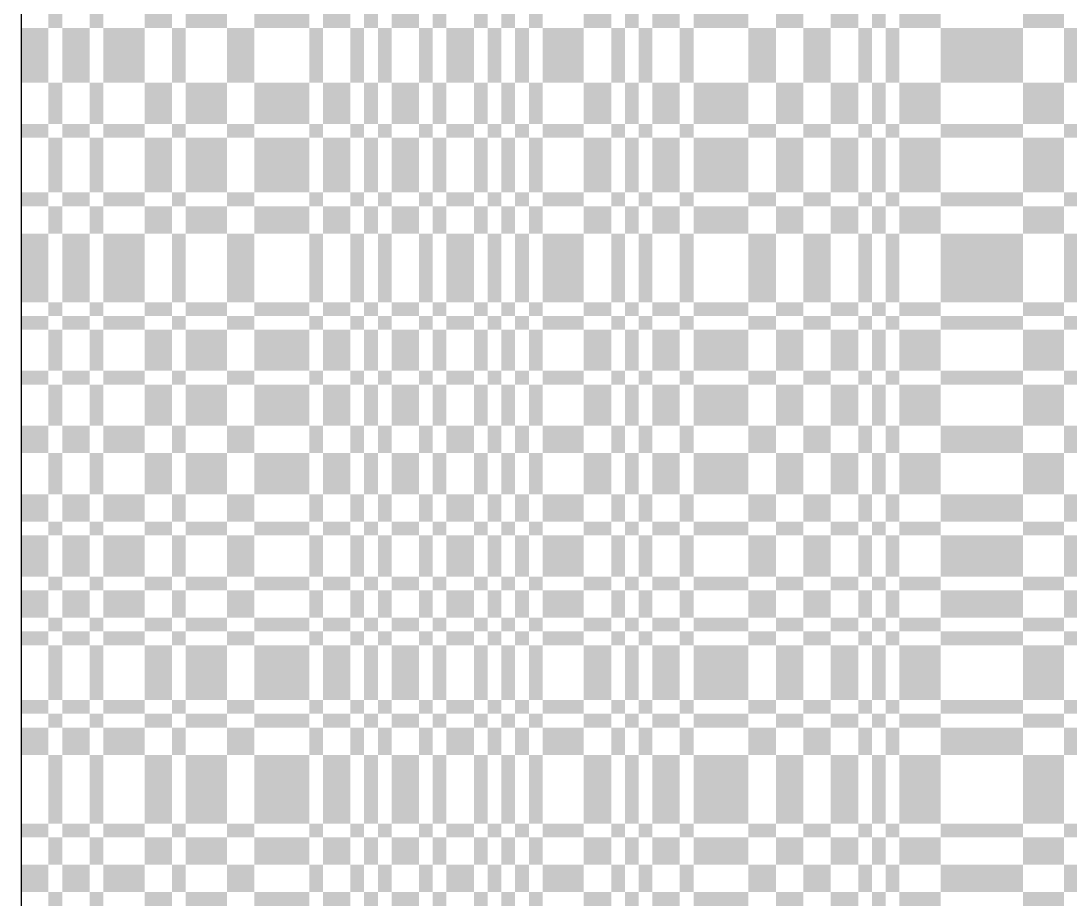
# Model space of a CAD drawing. Extents: x 0 to 200, y 0 to 200.
# Drawn here: x 20 to 50.6, y 100.2 to 125.8 of the extents above; entities that cross this region are included whole.
import ezdxf

# ---------------------------------------------------------------- set-up
doc = ezdxf.new("R2010")
doc.units = 0

msp = doc.modelspace()

# ---------------------------------------------------------------- linework, layer by layer
at = {"layer": 'CHROME'}
for points in [[(20.8, 125.6), (21.2, 125.6), (20.8, 126), (21.2, 126)], [(22, 125.6), (22.4, 125.6), (22, 126), (22.4, 126)], [(23.6, 125.6), (24.4, 125.6), (23.6, 126), (24.4, 126)], [(24.8, 125.6), (26, 125.6), (24.8, 126), (26, 126)], [(26.8, 125.6), (28.4, 125.6), (26.8, 126), (28.4, 126)], [(28.8, 125.6), (29.6, 125.6), (28.8, 126), (29.6, 126)], [(30, 125.6), (30.4, 125.6), (30, 126), (30.4, 126)], [(30.8, 125.6), (31.6, 125.6), (30.8, 126), (31.6, 126)], [(32, 125.6), (32.4, 125.6), (32, 126), (32.4, 126)], [(33.2, 125.6), (33.6, 125.6), (33.2, 126), (33.6, 126)], [(34, 125.6), (34.4, 125.6), (34, 126), (34.4, 126)], [(34.8, 125.6), (35.2, 125.6), (34.8, 126), (35.2, 126)], [(36.4, 125.6), (37.2, 125.6), (36.4, 126), (37.2, 126)], [(37.6, 125.6), (38, 125.6), (37.6, 126), (38, 126)], [(38.4, 125.6), (39.2, 125.6), (38.4, 126), (39.2, 126)], [(39.6, 125.6), (41.2, 125.6), (39.6, 126), (41.2, 126)], [(42, 125.6), (42.8, 125.6), (42, 126), (42.8, 126)], [(43.6, 125.6), (44.4, 125.6), (43.6, 126), (44.4, 126)], [(44.8, 125.6), (45.2, 125.6), (44.8, 126), (45.2, 126)], [(45.6, 125.6), (46.8, 125.6), (45.6, 126), (46.8, 126)], [(49.2, 125.6), (50.4, 125.6), (49.2, 126), (50.4, 126)], [(20, 124), (20.8, 124), (20, 125.6), (20.8, 125.6)], [(21.2, 124), (22, 124), (21.2, 125.6), (22, 125.6)], [(22.4, 124), (23.6, 124), (22.4, 125.6), (23.6, 125.6)], [(24.4, 124), (24.8, 124), (24.4, 125.6), (24.8, 125.6)], [(26, 124), (26.8, 124), (26, 125.6), (26.8, 125.6)], [(28.4, 124), (28.8, 124), (28.4, 125.6), (28.8, 125.6)], [(29.6, 124), (30, 124), (29.6, 125.6), (30, 125.6)], [(30.4, 124), (30.8, 124), (30.4, 125.6), (30.8, 125.6)], [(31.6, 124), (32, 124), (31.6, 125.6), (32, 125.6)], [(32.4, 124), (33.2, 124), (32.4, 125.6), (33.2, 125.6)], [(33.6, 124), (34, 124), (33.6, 125.6), (34, 125.6)], [(34.4, 124), (34.8, 124), (34.4, 125.6), (34.8, 125.6)], [(35.2, 124), (36.4, 124), (35.2, 125.6), (36.4, 125.6)], [(37.2, 124), (37.6, 124), (37.2, 125.6), (37.6, 125.6)], [(38, 124), (38.4, 124), (38, 125.6), (38.4, 125.6)], [(39.2, 124), (39.6, 124), (39.2, 125.6), (39.6, 125.6)], [(41.2, 124), (42, 124), (41.2, 125.6), (42, 125.6)], [(42.8, 124), (43.6, 124), (42.8, 125.6), (43.6, 125.6)], [(44.4, 124), (44.8, 124), (44.4, 125.6), (44.8, 125.6)], [(45.2, 124), (45.6, 124), (45.2, 125.6), (45.6, 125.6)], [(46.8, 124), (49.2, 124), (46.8, 125.6), (49.2, 125.6)], [(50.4, 124), (50.8, 124), (50.4, 125.6), (50.8, 125.6)], [(20.8, 122.8), (21.2, 122.8), (20.8, 124), (21.2, 124)], [(22, 122.8), (22.4, 122.8), (22, 124), (22.4, 124)], [(23.6, 122.8), (24.4, 122.8), (23.6, 124), (24.4, 124)], [(24.8, 122.8), (26, 122.8), (24.8, 124), (26, 124)], [(26.8, 122.8), (28.4, 122.8), (26.8, 124), (28.4, 124)], [(28.8, 122.8), (29.6, 122.8), (28.8, 124), (29.6, 124)], [(30, 122.8), (30.4, 122.8), (30, 124), (30.4, 124)], [(30.8, 122.8), (31.6, 122.8), (30.8, 124), (31.6, 124)], [(32, 122.8), (32.4, 122.8), (32, 124), (32.4, 124)], [(33.2, 122.8), (33.6, 122.8), (33.2, 124), (33.6, 124)], [(34, 122.8), (34.4, 122.8), (34, 124), (34.4, 124)], [(34.8, 122.8), (35.2, 122.8), (34.8, 124), (35.2, 124)], [(36.4, 122.8), (37.2, 122.8), (36.4, 124), (37.2, 124)], [(37.6, 122.8), (38, 122.8), (37.6, 124), (38, 124)], [(38.4, 122.8), (39.2, 122.8), (38.4, 124), (39.2, 124)], [(39.6, 122.8), (41.2, 122.8), (39.6, 124), (41.2, 124)], [(42, 122.8), (42.8, 122.8), (42, 124), (42.8, 124)], [(43.6, 122.8), (44.4, 122.8), (43.6, 124), (44.4, 124)], [(44.8, 122.8), (45.2, 122.8), (44.8, 124), (45.2, 124)], [(45.6, 122.8), (46.8, 122.8), (45.6, 124), (46.8, 124)], [(49.2, 122.8), (50.4, 122.8), (49.2, 124), (50.4, 124)], [(20, 122.4), (20.8, 122.4), (20, 122.8), (20.8, 122.8)], [(21.2, 122.4), (22, 122.4), (21.2, 122.8), (22, 122.8)], [(22.4, 122.4), (23.6, 122.4), (22.4, 122.8), (23.6, 122.8)], [(24.4, 122.4), (24.8, 122.4), (24.4, 122.8), (24.8, 122.8)], [(26, 122.4), (26.8, 122.4), (26, 122.8), (26.8, 122.8)], [(28.4, 122.4), (28.8, 122.4), (28.4, 122.8), (28.8, 122.8)], [(29.6, 122.4), (30, 122.4), (29.6, 122.8), (30, 122.8)], [(30.4, 122.4), (30.8, 122.4), (30.4, 122.8), (30.8, 122.8)], [(31.6, 122.4), (32, 122.4), (31.6, 122.8), (32, 122.8)], [(32.4, 122.4), (33.2, 122.4), (32.4, 122.8), (33.2, 122.8)], [(33.6, 122.4), (34, 122.4), (33.6, 122.8), (34, 122.8)], [(34.4, 122.4), (34.8, 122.4), (34.4, 122.8), (34.8, 122.8)], [(35.2, 122.4), (36.4, 122.4), (35.2, 122.8), (36.4, 122.8)], [(37.2, 122.4), (37.6, 122.4), (37.2, 122.8), (37.6, 122.8)], [(38, 122.4), (38.4, 122.4), (38, 122.8), (38.4, 122.8)], [(39.2, 122.4), (39.6, 122.4), (39.2, 122.8), (39.6, 122.8)], [(41.2, 122.4), (42, 122.4), (41.2, 122.8), (42, 122.8)], [(42.8, 122.4), (43.6, 122.4), (42.8, 122.8), (43.6, 122.8)], [(44.4, 122.4), (44.8, 122.4), (44.4, 122.8), (44.8, 122.8)], [(45.2, 122.4), (45.6, 122.4), (45.2, 122.8), (45.6, 122.8)], [(46.8, 122.4), (49.2, 122.4), (46.8, 122.8), (49.2, 122.8)], [(50.4, 122.4), (50.8, 122.4), (50.4, 122.8), (50.8, 122.8)], [(20.8, 120.8), (21.2, 120.8), (20.8, 122.4), (21.2, 122.4)], [(22, 120.8), (22.4, 120.8), (22, 122.4), (22.4, 122.4)], [(23.6, 120.8), (24.4, 120.8), (23.6, 122.4), (24.4, 122.4)], [(24.8, 120.8), (26, 120.8), (24.8, 122.4), (26, 122.4)], [(26.8, 120.8), (28.4, 120.8), (26.8, 122.4), (28.4, 122.4)], [(28.8, 120.8), (29.6, 120.8), (28.8, 122.4), (29.6, 122.4)], [(30, 120.8), (30.4, 120.8), (30, 122.4), (30.4, 122.4)], [(30.8, 120.8), (31.6, 120.8), (30.8, 122.4), (31.6, 122.4)], [(32, 120.8), (32.4, 120.8), (32, 122.4), (32.4, 122.4)], [(33.2, 120.8), (33.6, 120.8), (33.2, 122.4), (33.6, 122.4)], [(34, 120.8), (34.4, 120.8), (34, 122.4), (34.4, 122.4)], [(34.8, 120.8), (35.2, 120.8), (34.8, 122.4), (35.2, 122.4)], [(36.4, 120.8), (37.2, 120.8), (36.4, 122.4), (37.2, 122.4)], [(37.6, 120.8), (38, 120.8), (37.6, 122.4), (38, 122.4)], [(38.4, 120.8), (39.2, 120.8), (38.4, 122.4), (39.2, 122.4)], [(39.6, 120.8), (41.2, 120.8), (39.6, 122.4), (41.2, 122.4)], [(42, 120.8), (42.8, 120.8), (42, 122.4), (42.8, 122.4)], [(43.6, 120.8), (44.4, 120.8), (43.6, 122.4), (44.4, 122.4)], [(44.8, 120.8), (45.2, 120.8), (44.8, 122.4), (45.2, 122.4)], [(45.6, 120.8), (46.8, 120.8), (45.6, 122.4), (46.8, 122.4)], [(49.2, 120.8), (50.4, 120.8), (49.2, 122.4), (50.4, 122.4)], [(20, 120.4), (20.8, 120.4), (20, 120.8), (20.8, 120.8)], [(21.2, 120.4), (22, 120.4), (21.2, 120.8), (22, 120.8)], [(22.4, 120.4), (23.6, 120.4), (22.4, 120.8), (23.6, 120.8)], [(24.4, 120.4), (24.8, 120.4), (24.4, 120.8), (24.8, 120.8)], [(26, 120.4), (26.8, 120.4), (26, 120.8), (26.8, 120.8)], [(28.4, 120.4), (28.8, 120.4), (28.4, 120.8), (28.8, 120.8)], [(29.6, 120.4), (30, 120.4), (29.6, 120.8), (30, 120.8)], [(30.4, 120.4), (30.8, 120.4), (30.4, 120.8), (30.8, 120.8)], [(31.6, 120.4), (32, 120.4), (31.6, 120.8), (32, 120.8)], [(32.4, 120.4), (33.2, 120.4), (32.4, 120.8), (33.2, 120.8)], [(33.6, 120.4), (34, 120.4), (33.6, 120.8), (34, 120.8)], [(34.4, 120.4), (34.8, 120.4), (34.4, 120.8), (34.8, 120.8)], [(35.2, 120.4), (36.4, 120.4), (35.2, 120.8), (36.4, 120.8)], [(37.2, 120.4), (37.6, 120.4), (37.2, 120.8), (37.6, 120.8)], [(38, 120.4), (38.4, 120.4), (38, 120.8), (38.4, 120.8)], [(39.2, 120.4), (39.6, 120.4), (39.2, 120.8), (39.6, 120.8)], [(41.2, 120.4), (42, 120.4), (41.2, 120.8), (42, 120.8)], [(42.8, 120.4), (43.6, 120.4), (42.8, 120.8), (43.6, 120.8)], [(44.4, 120.4), (44.8, 120.4), (44.4, 120.8), (44.8, 120.8)], [(45.2, 120.4), (45.6, 120.4), (45.2, 120.8), (45.6, 120.8)], [(46.8, 120.4), (49.2, 120.4), (46.8, 120.8), (49.2, 120.8)], [(50.4, 120.4), (50.8, 120.4), (50.4, 120.8), (50.8, 120.8)], [(20.8, 119.6), (21.2, 119.6), (20.8, 120.4), (21.2, 120.4)], [(22, 119.6), (22.4, 119.6), (22, 120.4), (22.4, 120.4)], [(23.6, 119.6), (24.4, 119.6), (23.6, 120.4), (24.4, 120.4)], [(24.8, 119.6), (26, 119.6), (24.8, 120.4), (26, 120.4)], [(26.8, 119.6), (28.4, 119.6), (26.8, 120.4), (28.4, 120.4)], [(28.8, 119.6), (29.6, 119.6), (28.8, 120.4), (29.6, 120.4)], [(30, 119.6), (30.4, 119.6), (30, 120.4), (30.4, 120.4)], [(30.8, 119.6), (31.6, 119.6), (30.8, 120.4), (31.6, 120.4)], [(32, 119.6), (32.4, 119.6), (32, 120.4), (32.4, 120.4)], [(33.2, 119.6), (33.6, 119.6), (33.2, 120.4), (33.6, 120.4)], [(34, 119.6), (34.4, 119.6), (34, 120.4), (34.4, 120.4)], [(34.8, 119.6), (35.2, 119.6), (34.8, 120.4), (35.2, 120.4)], [(36.4, 119.6), (37.2, 119.6), (36.4, 120.4), (37.2, 120.4)], [(37.6, 119.6), (38, 119.6), (37.6, 120.4), (38, 120.4)], [(38.4, 119.6), (39.2, 119.6), (38.4, 120.4), (39.2, 120.4)], [(39.6, 119.6), (41.2, 119.6), (39.6, 120.4), (41.2, 120.4)], [(42, 119.6), (42.8, 119.6), (42, 120.4), (42.8, 120.4)], [(43.6, 119.6), (44.4, 119.6), (43.6, 120.4), (44.4, 120.4)], [(44.8, 119.6), (45.2, 119.6), (44.8, 120.4), (45.2, 120.4)], [(45.6, 119.6), (46.8, 119.6), (45.6, 120.4), (46.8, 120.4)], [(49.2, 119.6), (50.4, 119.6), (49.2, 120.4), (50.4, 120.4)], [(20, 117.6), (20.8, 117.6), (20, 119.6), (20.8, 119.6)], [(21.2, 117.6), (22, 117.6), (21.2, 119.6), (22, 119.6)], [(22.4, 117.6), (23.6, 117.6), (22.4, 119.6), (23.6, 119.6)], [(24.4, 117.6), (24.8, 117.6), (24.4, 119.6), (24.8, 119.6)], [(26, 117.6), (26.8, 117.6), (26, 119.6), (26.8, 119.6)], [(28.4, 117.6), (28.8, 117.6), (28.4, 119.6), (28.8, 119.6)], [(29.6, 117.6), (30, 117.6), (29.6, 119.6), (30, 119.6)], [(30.4, 117.6), (30.8, 117.6), (30.4, 119.6), (30.8, 119.6)], [(31.6, 117.6), (32, 117.6), (31.6, 119.6), (32, 119.6)], [(32.4, 117.6), (33.2, 117.6), (32.4, 119.6), (33.2, 119.6)], [(33.6, 117.6), (34, 117.6), (33.6, 119.6), (34, 119.6)], [(34.4, 117.6), (34.8, 117.6), (34.4, 119.6), (34.8, 119.6)], [(35.2, 117.6), (36.4, 117.6), (35.2, 119.6), (36.4, 119.6)], [(37.2, 117.6), (37.6, 117.6), (37.2, 119.6), (37.6, 119.6)], [(38, 117.6), (38.4, 117.6), (38, 119.6), (38.4, 119.6)], [(39.2, 117.6), (39.6, 117.6), (39.2, 119.6), (39.6, 119.6)], [(41.2, 117.6), (42, 117.6), (41.2, 119.6), (42, 119.6)], [(42.8, 117.6), (43.6, 117.6), (42.8, 119.6), (43.6, 119.6)], [(44.4, 117.6), (44.8, 117.6), (44.4, 119.6), (44.8, 119.6)], [(45.2, 117.6), (45.6, 117.6), (45.2, 119.6), (45.6, 119.6)], [(46.8, 117.6), (49.2, 117.6), (46.8, 119.6), (49.2, 119.6)], [(50.4, 117.6), (50.8, 117.6), (50.4, 119.6), (50.8, 119.6)], [(20.8, 117.2), (21.2, 117.2), (20.8, 117.6), (21.2, 117.6)], [(22, 117.2), (22.4, 117.2), (22, 117.6), (22.4, 117.6)], [(23.6, 117.2), (24.4, 117.2), (23.6, 117.6), (24.4, 117.6)], [(24.8, 117.2), (26, 117.2), (24.8, 117.6), (26, 117.6)], [(26.8, 117.2), (28.4, 117.2), (26.8, 117.6), (28.4, 117.6)], [(28.8, 117.2), (29.6, 117.2), (28.8, 117.6), (29.6, 117.6)], [(30, 117.2), (30.4, 117.2), (30, 117.6), (30.4, 117.6)], [(30.8, 117.2), (31.6, 117.2), (30.8, 117.6), (31.6, 117.6)], [(32, 117.2), (32.4, 117.2), (32, 117.6), (32.4, 117.6)], [(33.2, 117.2), (33.6, 117.2), (33.2, 117.6), (33.6, 117.6)], [(34, 117.2), (34.4, 117.2), (34, 117.6), (34.4, 117.6)], [(34.8, 117.2), (35.2, 117.2), (34.8, 117.6), (35.2, 117.6)], [(36.4, 117.2), (37.2, 117.2), (36.4, 117.6), (37.2, 117.6)], [(37.6, 117.2), (38, 117.2), (37.6, 117.6), (38, 117.6)], [(38.4, 117.2), (39.2, 117.2), (38.4, 117.6), (39.2, 117.6)], [(39.6, 117.2), (41.2, 117.2), (39.6, 117.6), (41.2, 117.6)], [(42, 117.2), (42.8, 117.2), (42, 117.6), (42.8, 117.6)], [(43.6, 117.2), (44.4, 117.2), (43.6, 117.6), (44.4, 117.6)], [(44.8, 117.2), (45.2, 117.2), (44.8, 117.6), (45.2, 117.6)], [(45.6, 117.2), (46.8, 117.2), (45.6, 117.6), (46.8, 117.6)], [(49.2, 117.2), (50.4, 117.2), (49.2, 117.6), (50.4, 117.6)], [(20, 116.8), (20.8, 116.8), (20, 117.2), (20.8, 117.2)], [(21.2, 116.8), (22, 116.8), (21.2, 117.2), (22, 117.2)], [(22.4, 116.8), (23.6, 116.8), (22.4, 117.2), (23.6, 117.2)], [(24.4, 116.8), (24.8, 116.8), (24.4, 117.2), (24.8, 117.2)], [(26, 116.8), (26.8, 116.8), (26, 117.2), (26.8, 117.2)], [(28.4, 116.8), (28.8, 116.8), (28.4, 117.2), (28.8, 117.2)], [(29.6, 116.8), (30, 116.8), (29.6, 117.2), (30, 117.2)], [(30.4, 116.8), (30.8, 116.8), (30.4, 117.2), (30.8, 117.2)], [(31.6, 116.8), (32, 116.8), (31.6, 117.2), (32, 117.2)], [(32.4, 116.8), (33.2, 116.8), (32.4, 117.2), (33.2, 117.2)], [(33.6, 116.8), (34, 116.8), (33.6, 117.2), (34, 117.2)], [(34.4, 116.8), (34.8, 116.8), (34.4, 117.2), (34.8, 117.2)], [(35.2, 116.8), (36.4, 116.8), (35.2, 117.2), (36.4, 117.2)], [(37.2, 116.8), (37.6, 116.8), (37.2, 117.2), (37.6, 117.2)], [(38, 116.8), (38.4, 116.8), (38, 117.2), (38.4, 117.2)], [(39.2, 116.8), (39.6, 116.8), (39.2, 117.2), (39.6, 117.2)], [(41.2, 116.8), (42, 116.8), (41.2, 117.2), (42, 117.2)], [(42.8, 116.8), (43.6, 116.8), (42.8, 117.2), (43.6, 117.2)], [(44.4, 116.8), (44.8, 116.8), (44.4, 117.2), (44.8, 117.2)], [(45.2, 116.8), (45.6, 116.8), (45.2, 117.2), (45.6, 117.2)], [(46.8, 116.8), (49.2, 116.8), (46.8, 117.2), (49.2, 117.2)], [(50.4, 116.8), (50.8, 116.8), (50.4, 117.2), (50.8, 117.2)], [(20.8, 115.6), (21.2, 115.6), (20.8, 116.8), (21.2, 116.8)], [(22, 115.6), (22.4, 115.6), (22, 116.8), (22.4, 116.8)], [(23.6, 115.6), (24.4, 115.6), (23.6, 116.8), (24.4, 116.8)], [(24.8, 115.6), (26, 115.6), (24.8, 116.8), (26, 116.8)], [(26.8, 115.6), (28.4, 115.6), (26.8, 116.8), (28.4, 116.8)], [(28.8, 115.6), (29.6, 115.6), (28.8, 116.8), (29.6, 116.8)], [(30, 115.6), (30.4, 115.6), (30, 116.8), (30.4, 116.8)], [(30.8, 115.6), (31.6, 115.6), (30.8, 116.8), (31.6, 116.8)], [(32, 115.6), (32.4, 115.6), (32, 116.8), (32.4, 116.8)], [(33.2, 115.6), (33.6, 115.6), (33.2, 116.8), (33.6, 116.8)], [(34, 115.6), (34.4, 115.6), (34, 116.8), (34.4, 116.8)], [(34.8, 115.6), (35.2, 115.6), (34.8, 116.8), (35.2, 116.8)], [(36.4, 115.6), (37.2, 115.6), (36.4, 116.8), (37.2, 116.8)], [(37.6, 115.6), (38, 115.6), (37.6, 116.8), (38, 116.8)], [(38.4, 115.6), (39.2, 115.6), (38.4, 116.8), (39.2, 116.8)], [(39.6, 115.6), (41.2, 115.6), (39.6, 116.8), (41.2, 116.8)], [(42, 115.6), (42.8, 115.6), (42, 116.8), (42.8, 116.8)], [(43.6, 115.6), (44.4, 115.6), (43.6, 116.8), (44.4, 116.8)], [(44.8, 115.6), (45.2, 115.6), (44.8, 116.8), (45.2, 116.8)], [(45.6, 115.6), (46.8, 115.6), (45.6, 116.8), (46.8, 116.8)], [(49.2, 115.6), (50.4, 115.6), (49.2, 116.8), (50.4, 116.8)], [(20, 115.2), (20.8, 115.2), (20, 115.6), (20.8, 115.6)], [(21.2, 115.2), (22, 115.2), (21.2, 115.6), (22, 115.6)], [(22.4, 115.2), (23.6, 115.2), (22.4, 115.6), (23.6, 115.6)], [(24.4, 115.2), (24.8, 115.2), (24.4, 115.6), (24.8, 115.6)], [(26, 115.2), (26.8, 115.2), (26, 115.6), (26.8, 115.6)], [(28.4, 115.2), (28.8, 115.2), (28.4, 115.6), (28.8, 115.6)], [(29.6, 115.2), (30, 115.2), (29.6, 115.6), (30, 115.6)], [(30.4, 115.2), (30.8, 115.2), (30.4, 115.6), (30.8, 115.6)], [(31.6, 115.2), (32, 115.2), (31.6, 115.6), (32, 115.6)], [(32.4, 115.2), (33.2, 115.2), (32.4, 115.6), (33.2, 115.6)], [(33.6, 115.2), (34, 115.2), (33.6, 115.6), (34, 115.6)], [(34.4, 115.2), (34.8, 115.2), (34.4, 115.6), (34.8, 115.6)], [(35.2, 115.2), (36.4, 115.2), (35.2, 115.6), (36.4, 115.6)], [(37.2, 115.2), (37.6, 115.2), (37.2, 115.6), (37.6, 115.6)], [(38, 115.2), (38.4, 115.2), (38, 115.6), (38.4, 115.6)], [(39.2, 115.2), (39.6, 115.2), (39.2, 115.6), (39.6, 115.6)], [(41.2, 115.2), (42, 115.2), (41.2, 115.6), (42, 115.6)], [(42.8, 115.2), (43.6, 115.2), (42.8, 115.6), (43.6, 115.6)], [(44.4, 115.2), (44.8, 115.2), (44.4, 115.6), (44.8, 115.6)], [(45.2, 115.2), (45.6, 115.2), (45.2, 115.6), (45.6, 115.6)], [(46.8, 115.2), (49.2, 115.2), (46.8, 115.6), (49.2, 115.6)], [(50.4, 115.2), (50.8, 115.2), (50.4, 115.6), (50.8, 115.6)], [(20.8, 114), (21.2, 114), (20.8, 115.2), (21.2, 115.2)], [(22, 114), (22.4, 114), (22, 115.2), (22.4, 115.2)], [(23.6, 114), (24.4, 114), (23.6, 115.2), (24.4, 115.2)], [(24.8, 114), (26, 114), (24.8, 115.2), (26, 115.2)], [(26.8, 114), (28.4, 114), (26.8, 115.2), (28.4, 115.2)], [(28.8, 114), (29.6, 114), (28.8, 115.2), (29.6, 115.2)], [(30, 114), (30.4, 114), (30, 115.2), (30.4, 115.2)], [(30.8, 114), (31.6, 114), (30.8, 115.2), (31.6, 115.2)], [(32, 114), (32.4, 114), (32, 115.2), (32.4, 115.2)], [(33.2, 114), (33.6, 114), (33.2, 115.2), (33.6, 115.2)], [(34, 114), (34.4, 114), (34, 115.2), (34.4, 115.2)], [(34.8, 114), (35.2, 114), (34.8, 115.2), (35.2, 115.2)], [(36.4, 114), (37.2, 114), (36.4, 115.2), (37.2, 115.2)], [(37.6, 114), (38, 114), (37.6, 115.2), (38, 115.2)], [(38.4, 114), (39.2, 114), (38.4, 115.2), (39.2, 115.2)], [(39.6, 114), (41.2, 114), (39.6, 115.2), (41.2, 115.2)], [(42, 114), (42.8, 114), (42, 115.2), (42.8, 115.2)], [(43.6, 114), (44.4, 114), (43.6, 115.2), (44.4, 115.2)], [(44.8, 114), (45.2, 114), (44.8, 115.2), (45.2, 115.2)], [(45.6, 114), (46.8, 114), (45.6, 115.2), (46.8, 115.2)], [(49.2, 114), (50.4, 114), (49.2, 115.2), (50.4, 115.2)], [(20, 113.2), (20.8, 113.2), (20, 114), (20.8, 114)], [(21.2, 113.2), (22, 113.2), (21.2, 114), (22, 114)], [(22.4, 113.2), (23.6, 113.2), (22.4, 114), (23.6, 114)], [(24.4, 113.2), (24.8, 113.2), (24.4, 114), (24.8, 114)], [(26, 113.2), (26.8, 113.2), (26, 114), (26.8, 114)], [(28.4, 113.2), (28.8, 113.2), (28.4, 114), (28.8, 114)], [(29.6, 113.2), (30, 113.2), (29.6, 114), (30, 114)], [(30.4, 113.2), (30.8, 113.2), (30.4, 114), (30.8, 114)], [(31.6, 113.2), (32, 113.2), (31.6, 114), (32, 114)], [(32.4, 113.2), (33.2, 113.2), (32.4, 114), (33.2, 114)], [(33.6, 113.2), (34, 113.2), (33.6, 114), (34, 114)], [(34.4, 113.2), (34.8, 113.2), (34.4, 114), (34.8, 114)], [(35.2, 113.2), (36.4, 113.2), (35.2, 114), (36.4, 114)], [(37.2, 113.2), (37.6, 113.2), (37.2, 114), (37.6, 114)], [(38, 113.2), (38.4, 113.2), (38, 114), (38.4, 114)], [(39.2, 113.2), (39.6, 113.2), (39.2, 114), (39.6, 114)], [(41.2, 113.2), (42, 113.2), (41.2, 114), (42, 114)], [(42.8, 113.2), (43.6, 113.2), (42.8, 114), (43.6, 114)], [(44.4, 113.2), (44.8, 113.2), (44.4, 114), (44.8, 114)], [(45.2, 113.2), (45.6, 113.2), (45.2, 114), (45.6, 114)], [(46.8, 113.2), (49.2, 113.2), (46.8, 114), (49.2, 114)], [(50.4, 113.2), (50.8, 113.2), (50.4, 114), (50.8, 114)], [(20.8, 112), (21.2, 112), (20.8, 113.2), (21.2, 113.2)], [(22, 112), (22.4, 112), (22, 113.2), (22.4, 113.2)], [(23.6, 112), (24.4, 112), (23.6, 113.2), (24.4, 113.2)], [(24.8, 112), (26, 112), (24.8, 113.2), (26, 113.2)], [(26.8, 112), (28.4, 112), (26.8, 113.2), (28.4, 113.2)], [(28.8, 112), (29.6, 112), (28.8, 113.2), (29.6, 113.2)], [(30, 112), (30.4, 112), (30, 113.2), (30.4, 113.2)], [(30.8, 112), (31.6, 112), (30.8, 113.2), (31.6, 113.2)], [(32, 112), (32.4, 112), (32, 113.2), (32.4, 113.2)], [(33.2, 112), (33.6, 112), (33.2, 113.2), (33.6, 113.2)], [(34, 112), (34.4, 112), (34, 113.2), (34.4, 113.2)], [(34.8, 112), (35.2, 112), (34.8, 113.2), (35.2, 113.2)], [(36.4, 112), (37.2, 112), (36.4, 113.2), (37.2, 113.2)], [(37.6, 112), (38, 112), (37.6, 113.2), (38, 113.2)], [(38.4, 112), (39.2, 112), (38.4, 113.2), (39.2, 113.2)], [(39.6, 112), (41.2, 112), (39.6, 113.2), (41.2, 113.2)], [(42, 112), (42.8, 112), (42, 113.2), (42.8, 113.2)], [(43.6, 112), (44.4, 112), (43.6, 113.2), (44.4, 113.2)], [(44.8, 112), (45.2, 112), (44.8, 113.2), (45.2, 113.2)], [(45.6, 112), (46.8, 112), (45.6, 113.2), (46.8, 113.2)], [(49.2, 112), (50.4, 112), (49.2, 113.2), (50.4, 113.2)], [(20, 111.2), (20.8, 111.2), (20, 112), (20.8, 112)], [(21.2, 111.2), (22, 111.2), (21.2, 112), (22, 112)], [(22.4, 111.2), (23.6, 111.2), (22.4, 112), (23.6, 112)], [(24.4, 111.2), (24.8, 111.2), (24.4, 112), (24.8, 112)], [(26, 111.2), (26.8, 111.2), (26, 112), (26.8, 112)], [(28.4, 111.2), (28.8, 111.2), (28.4, 112), (28.8, 112)], [(29.6, 111.2), (30, 111.2), (29.6, 112), (30, 112)], [(30.4, 111.2), (30.8, 111.2), (30.4, 112), (30.8, 112)], [(31.6, 111.2), (32, 111.2), (31.6, 112), (32, 112)], [(32.4, 111.2), (33.2, 111.2), (32.4, 112), (33.2, 112)], [(33.6, 111.2), (34, 111.2), (33.6, 112), (34, 112)], [(34.4, 111.2), (34.8, 111.2), (34.4, 112), (34.8, 112)], [(35.2, 111.2), (36.4, 111.2), (35.2, 112), (36.4, 112)], [(37.2, 111.2), (37.6, 111.2), (37.2, 112), (37.6, 112)], [(38, 111.2), (38.4, 111.2), (38, 112), (38.4, 112)], [(39.2, 111.2), (39.6, 111.2), (39.2, 112), (39.6, 112)], [(41.2, 111.2), (42, 111.2), (41.2, 112), (42, 112)], [(42.8, 111.2), (43.6, 111.2), (42.8, 112), (43.6, 112)], [(44.4, 111.2), (44.8, 111.2), (44.4, 112), (44.8, 112)], [(45.2, 111.2), (45.6, 111.2), (45.2, 112), (45.6, 112)], [(46.8, 111.2), (49.2, 111.2), (46.8, 112), (49.2, 112)], [(50.4, 111.2), (50.8, 111.2), (50.4, 112), (50.8, 112)], [(20.8, 110.8), (21.2, 110.8), (20.8, 111.2), (21.2, 111.2)], [(22, 110.8), (22.4, 110.8), (22, 111.2), (22.4, 111.2)], [(23.6, 110.8), (24.4, 110.8), (23.6, 111.2), (24.4, 111.2)], [(24.8, 110.8), (26, 110.8), (24.8, 111.2), (26, 111.2)], [(26.8, 110.8), (28.4, 110.8), (26.8, 111.2), (28.4, 111.2)], [(28.8, 110.8), (29.6, 110.8), (28.8, 111.2), (29.6, 111.2)], [(30, 110.8), (30.4, 110.8), (30, 111.2), (30.4, 111.2)], [(30.8, 110.8), (31.6, 110.8), (30.8, 111.2), (31.6, 111.2)], [(32, 110.8), (32.4, 110.8), (32, 111.2), (32.4, 111.2)], [(33.2, 110.8), (33.6, 110.8), (33.2, 111.2), (33.6, 111.2)], [(34, 110.8), (34.4, 110.8), (34, 111.2), (34.4, 111.2)], [(34.8, 110.8), (35.2, 110.8), (34.8, 111.2), (35.2, 111.2)], [(36.4, 110.8), (37.2, 110.8), (36.4, 111.2), (37.2, 111.2)], [(37.6, 110.8), (38, 110.8), (37.6, 111.2), (38, 111.2)], [(38.4, 110.8), (39.2, 110.8), (38.4, 111.2), (39.2, 111.2)], [(39.6, 110.8), (41.2, 110.8), (39.6, 111.2), (41.2, 111.2)], [(42, 110.8), (42.8, 110.8), (42, 111.2), (42.8, 111.2)], [(43.6, 110.8), (44.4, 110.8), (43.6, 111.2), (44.4, 111.2)], [(44.8, 110.8), (45.2, 110.8), (44.8, 111.2), (45.2, 111.2)], [(45.6, 110.8), (46.8, 110.8), (45.6, 111.2), (46.8, 111.2)], [(49.2, 110.8), (50.4, 110.8), (49.2, 111.2), (50.4, 111.2)], [(20, 109.6), (20.8, 109.6), (20, 110.8), (20.8, 110.8)], [(21.2, 109.6), (22, 109.6), (21.2, 110.8), (22, 110.8)], [(22.4, 109.6), (23.6, 109.6), (22.4, 110.8), (23.6, 110.8)], [(24.4, 109.6), (24.8, 109.6), (24.4, 110.8), (24.8, 110.8)], [(26, 109.6), (26.8, 109.6), (26, 110.8), (26.8, 110.8)], [(28.4, 109.6), (28.8, 109.6), (28.4, 110.8), (28.8, 110.8)], [(29.6, 109.6), (30, 109.6), (29.6, 110.8), (30, 110.8)], [(30.4, 109.6), (30.8, 109.6), (30.4, 110.8), (30.8, 110.8)], [(31.6, 109.6), (32, 109.6), (31.6, 110.8), (32, 110.8)], [(32.4, 109.6), (33.2, 109.6), (32.4, 110.8), (33.2, 110.8)], [(33.6, 109.6), (34, 109.6), (33.6, 110.8), (34, 110.8)], [(34.4, 109.6), (34.8, 109.6), (34.4, 110.8), (34.8, 110.8)], [(35.2, 109.6), (36.4, 109.6), (35.2, 110.8), (36.4, 110.8)], [(37.2, 109.6), (37.6, 109.6), (37.2, 110.8), (37.6, 110.8)], [(38, 109.6), (38.4, 109.6), (38, 110.8), (38.4, 110.8)], [(39.2, 109.6), (39.6, 109.6), (39.2, 110.8), (39.6, 110.8)], [(41.2, 109.6), (42, 109.6), (41.2, 110.8), (42, 110.8)], [(42.8, 109.6), (43.6, 109.6), (42.8, 110.8), (43.6, 110.8)], [(44.4, 109.6), (44.8, 109.6), (44.4, 110.8), (44.8, 110.8)], [(45.2, 109.6), (45.6, 109.6), (45.2, 110.8), (45.6, 110.8)], [(46.8, 109.6), (49.2, 109.6), (46.8, 110.8), (49.2, 110.8)], [(50.4, 109.6), (50.8, 109.6), (50.4, 110.8), (50.8, 110.8)], [(20.8, 109.2), (21.2, 109.2), (20.8, 109.6), (21.2, 109.6)], [(22, 109.2), (22.4, 109.2), (22, 109.6), (22.4, 109.6)], [(23.6, 109.2), (24.4, 109.2), (23.6, 109.6), (24.4, 109.6)], [(24.8, 109.2), (26, 109.2), (24.8, 109.6), (26, 109.6)], [(26.8, 109.2), (28.4, 109.2), (26.8, 109.6), (28.4, 109.6)], [(28.8, 109.2), (29.6, 109.2), (28.8, 109.6), (29.6, 109.6)], [(30, 109.2), (30.4, 109.2), (30, 109.6), (30.4, 109.6)], [(30.8, 109.2), (31.6, 109.2), (30.8, 109.6), (31.6, 109.6)], [(32, 109.2), (32.4, 109.2), (32, 109.6), (32.4, 109.6)], [(33.2, 109.2), (33.6, 109.2), (33.2, 109.6), (33.6, 109.6)], [(34, 109.2), (34.4, 109.2), (34, 109.6), (34.4, 109.6)], [(34.8, 109.2), (35.2, 109.2), (34.8, 109.6), (35.2, 109.6)], [(36.4, 109.2), (37.2, 109.2), (36.4, 109.6), (37.2, 109.6)], [(37.6, 109.2), (38, 109.2), (37.6, 109.6), (38, 109.6)], [(38.4, 109.2), (39.2, 109.2), (38.4, 109.6), (39.2, 109.6)], [(39.6, 109.2), (41.2, 109.2), (39.6, 109.6), (41.2, 109.6)], [(42, 109.2), (42.8, 109.2), (42, 109.6), (42.8, 109.6)], [(43.6, 109.2), (44.4, 109.2), (43.6, 109.6), (44.4, 109.6)], [(44.8, 109.2), (45.2, 109.2), (44.8, 109.6), (45.2, 109.6)], [(45.6, 109.2), (46.8, 109.2), (45.6, 109.6), (46.8, 109.6)], [(49.2, 109.2), (50.4, 109.2), (49.2, 109.6), (50.4, 109.6)], [(20, 108.4), (20.8, 108.4), (20, 109.2), (20.8, 109.2)], [(21.2, 108.4), (22, 108.4), (21.2, 109.2), (22, 109.2)], [(22.4, 108.4), (23.6, 108.4), (22.4, 109.2), (23.6, 109.2)], [(24.4, 108.4), (24.8, 108.4), (24.4, 109.2), (24.8, 109.2)], [(26, 108.4), (26.8, 108.4), (26, 109.2), (26.8, 109.2)], [(28.4, 108.4), (28.8, 108.4), (28.4, 109.2), (28.8, 109.2)], [(29.6, 108.4), (30, 108.4), (29.6, 109.2), (30, 109.2)], [(30.4, 108.4), (30.8, 108.4), (30.4, 109.2), (30.8, 109.2)], [(31.6, 108.4), (32, 108.4), (31.6, 109.2), (32, 109.2)], [(32.4, 108.4), (33.2, 108.4), (32.4, 109.2), (33.2, 109.2)], [(33.6, 108.4), (34, 108.4), (33.6, 109.2), (34, 109.2)], [(34.4, 108.4), (34.8, 108.4), (34.4, 109.2), (34.8, 109.2)], [(35.2, 108.4), (36.4, 108.4), (35.2, 109.2), (36.4, 109.2)], [(37.2, 108.4), (37.6, 108.4), (37.2, 109.2), (37.6, 109.2)], [(38, 108.4), (38.4, 108.4), (38, 109.2), (38.4, 109.2)], [(39.2, 108.4), (39.6, 108.4), (39.2, 109.2), (39.6, 109.2)], [(41.2, 108.4), (42, 108.4), (41.2, 109.2), (42, 109.2)], [(42.8, 108.4), (43.6, 108.4), (42.8, 109.2), (43.6, 109.2)], [(44.4, 108.4), (44.8, 108.4), (44.4, 109.2), (44.8, 109.2)], [(45.2, 108.4), (45.6, 108.4), (45.2, 109.2), (45.6, 109.2)], [(46.8, 108.4), (49.2, 108.4), (46.8, 109.2), (49.2, 109.2)], [(50.4, 108.4), (50.8, 108.4), (50.4, 109.2), (50.8, 109.2)], [(20.8, 108), (21.2, 108), (20.8, 108.4), (21.2, 108.4)], [(22, 108), (22.4, 108), (22, 108.4), (22.4, 108.4)], [(23.6, 108), (24.4, 108), (23.6, 108.4), (24.4, 108.4)], [(24.8, 108), (26, 108), (24.8, 108.4), (26, 108.4)], [(26.8, 108), (28.4, 108), (26.8, 108.4), (28.4, 108.4)], [(28.8, 108), (29.6, 108), (28.8, 108.4), (29.6, 108.4)], [(30, 108), (30.4, 108), (30, 108.4), (30.4, 108.4)], [(30.8, 108), (31.6, 108), (30.8, 108.4), (31.6, 108.4)], [(32, 108), (32.4, 108), (32, 108.4), (32.4, 108.4)], [(33.2, 108), (33.6, 108), (33.2, 108.4), (33.6, 108.4)], [(34, 108), (34.4, 108), (34, 108.4), (34.4, 108.4)], [(34.8, 108), (35.2, 108), (34.8, 108.4), (35.2, 108.4)], [(36.4, 108), (37.2, 108), (36.4, 108.4), (37.2, 108.4)], [(37.6, 108), (38, 108), (37.6, 108.4), (38, 108.4)], [(38.4, 108), (39.2, 108), (38.4, 108.4), (39.2, 108.4)], [(39.6, 108), (41.2, 108), (39.6, 108.4), (41.2, 108.4)], [(42, 108), (42.8, 108), (42, 108.4), (42.8, 108.4)], [(43.6, 108), (44.4, 108), (43.6, 108.4), (44.4, 108.4)], [(44.8, 108), (45.2, 108), (44.8, 108.4), (45.2, 108.4)], [(45.6, 108), (46.8, 108), (45.6, 108.4), (46.8, 108.4)], [(49.2, 108), (50.4, 108), (49.2, 108.4), (50.4, 108.4)], [(20, 107.6), (20.8, 107.6), (20, 108), (20.8, 108)], [(21.2, 107.6), (22, 107.6), (21.2, 108), (22, 108)], [(22.4, 107.6), (23.6, 107.6), (22.4, 108), (23.6, 108)], [(24.4, 107.6), (24.8, 107.6), (24.4, 108), (24.8, 108)], [(26, 107.6), (26.8, 107.6), (26, 108), (26.8, 108)], [(28.4, 107.6), (28.8, 107.6), (28.4, 108), (28.8, 108)], [(29.6, 107.6), (30, 107.6), (29.6, 108), (30, 108)], [(30.4, 107.6), (30.8, 107.6), (30.4, 108), (30.8, 108)], [(31.6, 107.6), (32, 107.6), (31.6, 108), (32, 108)], [(32.4, 107.6), (33.2, 107.6), (32.4, 108), (33.2, 108)], [(33.6, 107.6), (34, 107.6), (33.6, 108), (34, 108)], [(34.4, 107.6), (34.8, 107.6), (34.4, 108), (34.8, 108)], [(35.2, 107.6), (36.4, 107.6), (35.2, 108), (36.4, 108)], [(37.2, 107.6), (37.6, 107.6), (37.2, 108), (37.6, 108)], [(38, 107.6), (38.4, 107.6), (38, 108), (38.4, 108)], [(39.2, 107.6), (39.6, 107.6), (39.2, 108), (39.6, 108)], [(41.2, 107.6), (42, 107.6), (41.2, 108), (42, 108)], [(42.8, 107.6), (43.6, 107.6), (42.8, 108), (43.6, 108)], [(44.4, 107.6), (44.8, 107.6), (44.4, 108), (44.8, 108)], [(45.2, 107.6), (45.6, 107.6), (45.2, 108), (45.6, 108)], [(46.8, 107.6), (49.2, 107.6), (46.8, 108), (49.2, 108)], [(50.4, 107.6), (50.8, 107.6), (50.4, 108), (50.8, 108)], [(20.8, 106), (21.2, 106), (20.8, 107.6), (21.2, 107.6)], [(22, 106), (22.4, 106), (22, 107.6), (22.4, 107.6)], [(23.6, 106), (24.4, 106), (23.6, 107.6), (24.4, 107.6)], [(24.8, 106), (26, 106), (24.8, 107.6), (26, 107.6)], [(26.8, 106), (28.4, 106), (26.8, 107.6), (28.4, 107.6)], [(28.8, 106), (29.6, 106), (28.8, 107.6), (29.6, 107.6)], [(30, 106), (30.4, 106), (30, 107.6), (30.4, 107.6)], [(30.8, 106), (31.6, 106), (30.8, 107.6), (31.6, 107.6)], [(32, 106), (32.4, 106), (32, 107.6), (32.4, 107.6)], [(33.2, 106), (33.6, 106), (33.2, 107.6), (33.6, 107.6)], [(34, 106), (34.4, 106), (34, 107.6), (34.4, 107.6)], [(34.8, 106), (35.2, 106), (34.8, 107.6), (35.2, 107.6)], [(36.4, 106), (37.2, 106), (36.4, 107.6), (37.2, 107.6)], [(37.6, 106), (38, 106), (37.6, 107.6), (38, 107.6)], [(38.4, 106), (39.2, 106), (38.4, 107.6), (39.2, 107.6)], [(39.6, 106), (41.2, 106), (39.6, 107.6), (41.2, 107.6)], [(42, 106), (42.8, 106), (42, 107.6), (42.8, 107.6)], [(43.6, 106), (44.4, 106), (43.6, 107.6), (44.4, 107.6)], [(44.8, 106), (45.2, 106), (44.8, 107.6), (45.2, 107.6)], [(45.6, 106), (46.8, 106), (45.6, 107.6), (46.8, 107.6)], [(49.2, 106), (50.4, 106), (49.2, 107.6), (50.4, 107.6)], [(20, 105.6), (20.8, 105.6), (20, 106), (20.8, 106)], [(21.2, 105.6), (22, 105.6), (21.2, 106), (22, 106)], [(22.4, 105.6), (23.6, 105.6), (22.4, 106), (23.6, 106)], [(24.4, 105.6), (24.8, 105.6), (24.4, 106), (24.8, 106)], [(26, 105.6), (26.8, 105.6), (26, 106), (26.8, 106)], [(28.4, 105.6), (28.8, 105.6), (28.4, 106), (28.8, 106)], [(29.6, 105.6), (30, 105.6), (29.6, 106), (30, 106)], [(30.4, 105.6), (30.8, 105.6), (30.4, 106), (30.8, 106)], [(31.6, 105.6), (32, 105.6), (31.6, 106), (32, 106)], [(32.4, 105.6), (33.2, 105.6), (32.4, 106), (33.2, 106)], [(33.6, 105.6), (34, 105.6), (33.6, 106), (34, 106)], [(34.4, 105.6), (34.8, 105.6), (34.4, 106), (34.8, 106)], [(35.2, 105.6), (36.4, 105.6), (35.2, 106), (36.4, 106)], [(37.2, 105.6), (37.6, 105.6), (37.2, 106), (37.6, 106)], [(38, 105.6), (38.4, 105.6), (38, 106), (38.4, 106)], [(39.2, 105.6), (39.6, 105.6), (39.2, 106), (39.6, 106)], [(41.2, 105.6), (42, 105.6), (41.2, 106), (42, 106)], [(42.8, 105.6), (43.6, 105.6), (42.8, 106), (43.6, 106)], [(44.4, 105.6), (44.8, 105.6), (44.4, 106), (44.8, 106)], [(45.2, 105.6), (45.6, 105.6), (45.2, 106), (45.6, 106)], [(46.8, 105.6), (49.2, 105.6), (46.8, 106), (49.2, 106)], [(50.4, 105.6), (50.8, 105.6), (50.4, 106), (50.8, 106)], [(20.8, 105.2), (21.2, 105.2), (20.8, 105.6), (21.2, 105.6)], [(22, 105.2), (22.4, 105.2), (22, 105.6), (22.4, 105.6)], [(23.6, 105.2), (24.4, 105.2), (23.6, 105.6), (24.4, 105.6)], [(24.8, 105.2), (26, 105.2), (24.8, 105.6), (26, 105.6)], [(26.8, 105.2), (28.4, 105.2), (26.8, 105.6), (28.4, 105.6)], [(28.8, 105.2), (29.6, 105.2), (28.8, 105.6), (29.6, 105.6)], [(30, 105.2), (30.4, 105.2), (30, 105.6), (30.4, 105.6)], [(30.8, 105.2), (31.6, 105.2), (30.8, 105.6), (31.6, 105.6)], [(32, 105.2), (32.4, 105.2), (32, 105.6), (32.4, 105.6)], [(33.2, 105.2), (33.6, 105.2), (33.2, 105.6), (33.6, 105.6)], [(34, 105.2), (34.4, 105.2), (34, 105.6), (34.4, 105.6)], [(34.8, 105.2), (35.2, 105.2), (34.8, 105.6), (35.2, 105.6)], [(36.4, 105.2), (37.2, 105.2), (36.4, 105.6), (37.2, 105.6)], [(37.6, 105.2), (38, 105.2), (37.6, 105.6), (38, 105.6)], [(38.4, 105.2), (39.2, 105.2), (38.4, 105.6), (39.2, 105.6)], [(39.6, 105.2), (41.2, 105.2), (39.6, 105.6), (41.2, 105.6)], [(42, 105.2), (42.8, 105.2), (42, 105.6), (42.8, 105.6)], [(43.6, 105.2), (44.4, 105.2), (43.6, 105.6), (44.4, 105.6)], [(44.8, 105.2), (45.2, 105.2), (44.8, 105.6), (45.2, 105.6)], [(45.6, 105.2), (46.8, 105.2), (45.6, 105.6), (46.8, 105.6)], [(49.2, 105.2), (50.4, 105.2), (49.2, 105.6), (50.4, 105.6)], [(20, 104.4), (20.8, 104.4), (20, 105.2), (20.8, 105.2)], [(21.2, 104.4), (22, 104.4), (21.2, 105.2), (22, 105.2)], [(22.4, 104.4), (23.6, 104.4), (22.4, 105.2), (23.6, 105.2)], [(24.4, 104.4), (24.8, 104.4), (24.4, 105.2), (24.8, 105.2)], [(26, 104.4), (26.8, 104.4), (26, 105.2), (26.8, 105.2)], [(28.4, 104.4), (28.8, 104.4), (28.4, 105.2), (28.8, 105.2)], [(29.6, 104.4), (30, 104.4), (29.6, 105.2), (30, 105.2)], [(30.4, 104.4), (30.8, 104.4), (30.4, 105.2), (30.8, 105.2)], [(31.6, 104.4), (32, 104.4), (31.6, 105.2), (32, 105.2)], [(32.4, 104.4), (33.2, 104.4), (32.4, 105.2), (33.2, 105.2)], [(33.6, 104.4), (34, 104.4), (33.6, 105.2), (34, 105.2)], [(34.4, 104.4), (34.8, 104.4), (34.4, 105.2), (34.8, 105.2)], [(35.2, 104.4), (36.4, 104.4), (35.2, 105.2), (36.4, 105.2)], [(37.2, 104.4), (37.6, 104.4), (37.2, 105.2), (37.6, 105.2)], [(38, 104.4), (38.4, 104.4), (38, 105.2), (38.4, 105.2)], [(39.2, 104.4), (39.6, 104.4), (39.2, 105.2), (39.6, 105.2)], [(41.2, 104.4), (42, 104.4), (41.2, 105.2), (42, 105.2)], [(42.8, 104.4), (43.6, 104.4), (42.8, 105.2), (43.6, 105.2)], [(44.4, 104.4), (44.8, 104.4), (44.4, 105.2), (44.8, 105.2)], [(45.2, 104.4), (45.6, 104.4), (45.2, 105.2), (45.6, 105.2)], [(46.8, 104.4), (49.2, 104.4), (46.8, 105.2), (49.2, 105.2)], [(50.4, 104.4), (50.8, 104.4), (50.4, 105.2), (50.8, 105.2)], [(20.8, 102.4), (21.2, 102.4), (20.8, 104.4), (21.2, 104.4)], [(22, 102.4), (22.4, 102.4), (22, 104.4), (22.4, 104.4)], [(23.6, 102.4), (24.4, 102.4), (23.6, 104.4), (24.4, 104.4)], [(24.8, 102.4), (26, 102.4), (24.8, 104.4), (26, 104.4)], [(26.8, 102.4), (28.4, 102.4), (26.8, 104.4), (28.4, 104.4)], [(28.8, 102.4), (29.6, 102.4), (28.8, 104.4), (29.6, 104.4)], [(30, 102.4), (30.4, 102.4), (30, 104.4), (30.4, 104.4)], [(30.8, 102.4), (31.6, 102.4), (30.8, 104.4), (31.6, 104.4)], [(32, 102.4), (32.4, 102.4), (32, 104.4), (32.4, 104.4)], [(33.2, 102.4), (33.6, 102.4), (33.2, 104.4), (33.6, 104.4)], [(34, 102.4), (34.4, 102.4), (34, 104.4), (34.4, 104.4)], [(34.8, 102.4), (35.2, 102.4), (34.8, 104.4), (35.2, 104.4)], [(36.4, 102.4), (37.2, 102.4), (36.4, 104.4), (37.2, 104.4)], [(37.6, 102.4), (38, 102.4), (37.6, 104.4), (38, 104.4)], [(38.4, 102.4), (39.2, 102.4), (38.4, 104.4), (39.2, 104.4)], [(39.6, 102.4), (41.2, 102.4), (39.6, 104.4), (41.2, 104.4)], [(42, 102.4), (42.8, 102.4), (42, 104.4), (42.8, 104.4)], [(43.6, 102.4), (44.4, 102.4), (43.6, 104.4), (44.4, 104.4)], [(44.8, 102.4), (45.2, 102.4), (44.8, 104.4), (45.2, 104.4)], [(45.6, 102.4), (46.8, 102.4), (45.6, 104.4), (46.8, 104.4)], [(49.2, 102.4), (50.4, 102.4), (49.2, 104.4), (50.4, 104.4)], [(20, 102), (20.8, 102), (20, 102.4), (20.8, 102.4)], [(21.2, 102), (22, 102), (21.2, 102.4), (22, 102.4)], [(22.4, 102), (23.6, 102), (22.4, 102.4), (23.6, 102.4)], [(24.4, 102), (24.8, 102), (24.4, 102.4), (24.8, 102.4)], [(26, 102), (26.8, 102), (26, 102.4), (26.8, 102.4)], [(28.4, 102), (28.8, 102), (28.4, 102.4), (28.8, 102.4)], [(29.6, 102), (30, 102), (29.6, 102.4), (30, 102.4)], [(30.4, 102), (30.8, 102), (30.4, 102.4), (30.8, 102.4)], [(31.6, 102), (32, 102), (31.6, 102.4), (32, 102.4)], [(32.4, 102), (33.2, 102), (32.4, 102.4), (33.2, 102.4)], [(33.6, 102), (34, 102), (33.6, 102.4), (34, 102.4)], [(34.4, 102), (34.8, 102), (34.4, 102.4), (34.8, 102.4)], [(35.2, 102), (36.4, 102), (35.2, 102.4), (36.4, 102.4)], [(37.2, 102), (37.6, 102), (37.2, 102.4), (37.6, 102.4)], [(38, 102), (38.4, 102), (38, 102.4), (38.4, 102.4)], [(39.2, 102), (39.6, 102), (39.2, 102.4), (39.6, 102.4)], [(41.2, 102), (42, 102), (41.2, 102.4), (42, 102.4)], [(42.8, 102), (43.6, 102), (42.8, 102.4), (43.6, 102.4)], [(44.4, 102), (44.8, 102), (44.4, 102.4), (44.8, 102.4)], [(45.2, 102), (45.6, 102), (45.2, 102.4), (45.6, 102.4)], [(46.8, 102), (49.2, 102), (46.8, 102.4), (49.2, 102.4)], [(50.4, 102), (50.8, 102), (50.4, 102.4), (50.8, 102.4)], [(20.8, 101.2), (21.2, 101.2), (20.8, 102), (21.2, 102)], [(22, 101.2), (22.4, 101.2), (22, 102), (22.4, 102)], [(23.6, 101.2), (24.4, 101.2), (23.6, 102), (24.4, 102)], [(24.8, 101.2), (26, 101.2), (24.8, 102), (26, 102)], [(26.8, 101.2), (28.4, 101.2), (26.8, 102), (28.4, 102)], [(28.8, 101.2), (29.6, 101.2), (28.8, 102), (29.6, 102)], [(30, 101.2), (30.4, 101.2), (30, 102), (30.4, 102)], [(30.8, 101.2), (31.6, 101.2), (30.8, 102), (31.6, 102)], [(32, 101.2), (32.4, 101.2), (32, 102), (32.4, 102)], [(33.2, 101.2), (33.6, 101.2), (33.2, 102), (33.6, 102)], [(34, 101.2), (34.4, 101.2), (34, 102), (34.4, 102)], [(34.8, 101.2), (35.2, 101.2), (34.8, 102), (35.2, 102)], [(36.4, 101.2), (37.2, 101.2), (36.4, 102), (37.2, 102)], [(37.6, 101.2), (38, 101.2), (37.6, 102), (38, 102)], [(38.4, 101.2), (39.2, 101.2), (38.4, 102), (39.2, 102)], [(39.6, 101.2), (41.2, 101.2), (39.6, 102), (41.2, 102)], [(42, 101.2), (42.8, 101.2), (42, 102), (42.8, 102)], [(43.6, 101.2), (44.4, 101.2), (43.6, 102), (44.4, 102)], [(44.8, 101.2), (45.2, 101.2), (44.8, 102), (45.2, 102)], [(45.6, 101.2), (46.8, 101.2), (45.6, 102), (46.8, 102)], [(49.2, 101.2), (50.4, 101.2), (49.2, 102), (50.4, 102)], [(20, 100.4), (20.8, 100.4), (20, 101.2), (20.8, 101.2)], [(21.2, 100.4), (22, 100.4), (21.2, 101.2), (22, 101.2)], [(22.4, 100.4), (23.6, 100.4), (22.4, 101.2), (23.6, 101.2)], [(24.4, 100.4), (24.8, 100.4), (24.4, 101.2), (24.8, 101.2)], [(26, 100.4), (26.8, 100.4), (26, 101.2), (26.8, 101.2)], [(28.4, 100.4), (28.8, 100.4), (28.4, 101.2), (28.8, 101.2)], [(29.6, 100.4), (30, 100.4), (29.6, 101.2), (30, 101.2)], [(30.4, 100.4), (30.8, 100.4), (30.4, 101.2), (30.8, 101.2)], [(31.6, 100.4), (32, 100.4), (31.6, 101.2), (32, 101.2)], [(32.4, 100.4), (33.2, 100.4), (32.4, 101.2), (33.2, 101.2)], [(33.6, 100.4), (34, 100.4), (33.6, 101.2), (34, 101.2)], [(34.4, 100.4), (34.8, 100.4), (34.4, 101.2), (34.8, 101.2)], [(35.2, 100.4), (36.4, 100.4), (35.2, 101.2), (36.4, 101.2)], [(37.2, 100.4), (37.6, 100.4), (37.2, 101.2), (37.6, 101.2)], [(38, 100.4), (38.4, 100.4), (38, 101.2), (38.4, 101.2)], [(39.2, 100.4), (39.6, 100.4), (39.2, 101.2), (39.6, 101.2)], [(41.2, 100.4), (42, 100.4), (41.2, 101.2), (42, 101.2)], [(42.8, 100.4), (43.6, 100.4), (42.8, 101.2), (43.6, 101.2)], [(44.4, 100.4), (44.8, 100.4), (44.4, 101.2), (44.8, 101.2)], [(45.2, 100.4), (45.6, 100.4), (45.2, 101.2), (45.6, 101.2)], [(46.8, 100.4), (49.2, 100.4), (46.8, 101.2), (49.2, 101.2)], [(50.4, 100.4), (50.8, 100.4), (50.4, 101.2), (50.8, 101.2)], [(20.8, 100), (21.2, 100), (20.8, 100.4), (21.2, 100.4)], [(22, 100), (22.4, 100), (22, 100.4), (22.4, 100.4)], [(23.6, 100), (24.4, 100), (23.6, 100.4), (24.4, 100.4)], [(24.8, 100), (26, 100), (24.8, 100.4), (26, 100.4)], [(26.8, 100), (28.4, 100), (26.8, 100.4), (28.4, 100.4)], [(28.8, 100), (29.6, 100), (28.8, 100.4), (29.6, 100.4)], [(30, 100), (30.4, 100), (30, 100.4), (30.4, 100.4)], [(30.8, 100), (31.6, 100), (30.8, 100.4), (31.6, 100.4)], [(32, 100), (32.4, 100), (32, 100.4), (32.4, 100.4)], [(33.2, 100), (33.6, 100), (33.2, 100.4), (33.6, 100.4)], [(34, 100), (34.4, 100), (34, 100.4), (34.4, 100.4)], [(34.8, 100), (35.2, 100), (34.8, 100.4), (35.2, 100.4)], [(36.4, 100), (37.2, 100), (36.4, 100.4), (37.2, 100.4)], [(37.6, 100), (38, 100), (37.6, 100.4), (38, 100.4)], [(38.4, 100), (39.2, 100), (38.4, 100.4), (39.2, 100.4)], [(39.6, 100), (41.2, 100), (39.6, 100.4), (41.2, 100.4)], [(42, 100), (42.8, 100), (42, 100.4), (42.8, 100.4)], [(43.6, 100), (44.4, 100), (43.6, 100.4), (44.4, 100.4)], [(44.8, 100), (45.2, 100), (44.8, 100.4), (45.2, 100.4)], [(45.6, 100), (46.8, 100), (45.6, 100.4), (46.8, 100.4)], [(49.2, 100), (50.4, 100), (49.2, 100.4), (50.4, 100.4)]]:
    msp.add_solid(points, dxfattribs=at)
at = {"layer": 'OUTLINE'}
msp.add_line((20, 180), (20, 20), dxfattribs=at)

doc.saveas('drawing.dxf')
